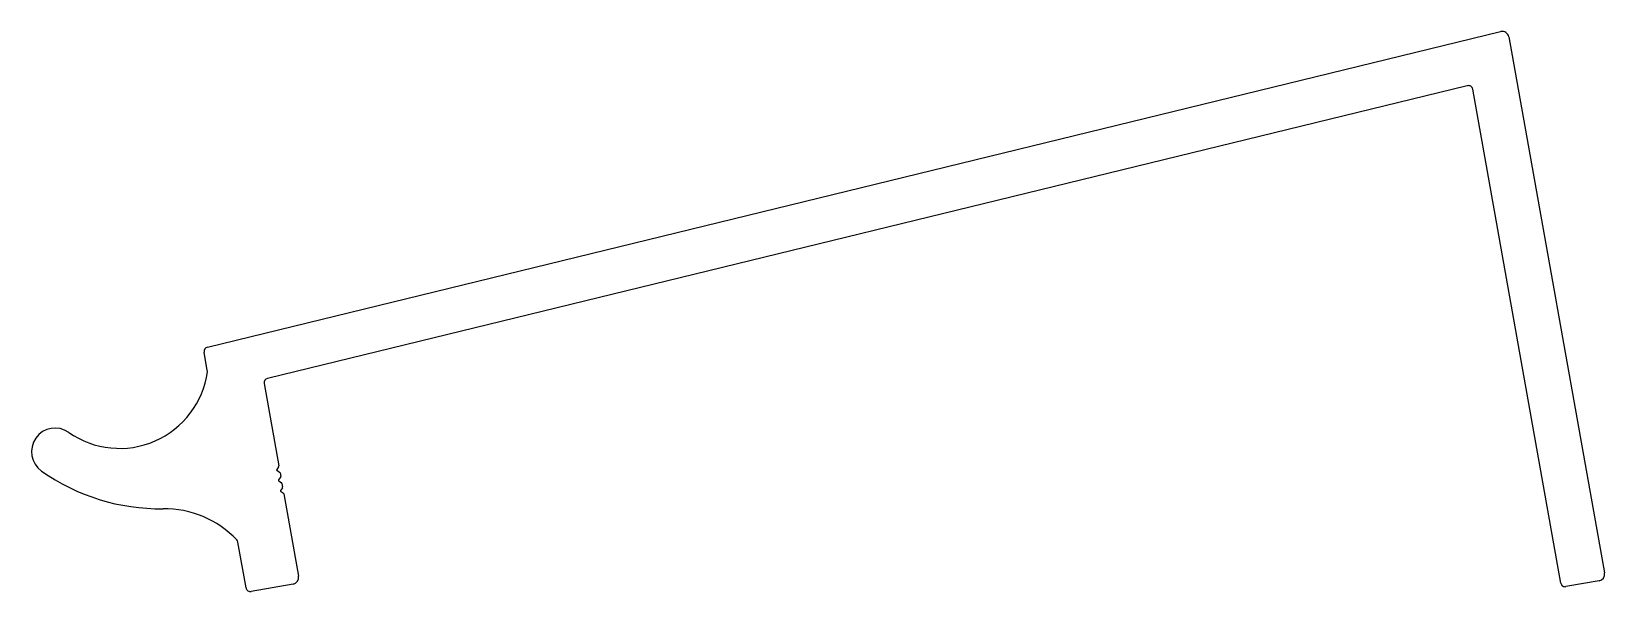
# Model space of a CAD drawing. Header units: inches. Extents: x -49.4 to 39.9, y -0.7 to 31.2.
import ezdxf

# ---------------------------------------------------------------- set-up
doc = ezdxf.new("R2010")
doc.units = ezdxf.units.IN
doc.header["$MEASUREMENT"] = 0

msp = doc.modelspace()

# ---------------------------------------------------------------- linework, layer by layer
at = {"color": 7, "linetype": 'Continuous'}
for p, q in [((-39.427, 13.204), (34.047, 31.14)), ((34.513, 30.836), (39.943, 0.354)), ((32.153, 28.063), (-36.013, 11.422)), ((37.464, -0.217), (32.463, 27.86)), ((-39.432, 11.876), (-39.616, 12.912)), ((-36.203, 11.131), (-35.369, 6.447)), ((-35.379, 6.4), (-35.489, 6.242)), ((-35.482, 6.199), (-35.324, 6.088)), ((-35.272, 5.802), (-35.383, 5.643)), ((-35.375, 5.6), (-35.217, 5.49)), ((-35.298, 6.048), (-35.262, 5.848)), ((-35.191, 5.449), (-35.156, 5.25)), ((-35.166, 5.203), (-35.276, 5.045)), ((-35.268, 5.001), (-35.11, 4.891)), ((-35.084, 4.851), (-34.25, 0.167)), ((-37.229, -0.493), (-37.692, 2.108)), ((-34.558, -0.275), (-36.934, -0.698)), ((39.634, -0.088), (37.759, -0.422))]:
    msp.add_line(p, q, dxfattribs=at)
for centre, radius, start, end in [((34.138, 30.77), 0.381, 10.1, 103.71852), ((32.213, 27.816), 0.254, 10.1, 103.71852), ((-39.366, 12.957), 0.254, 103.71852, 190.1), ((-44.414, 12.469), 5.029, 234.94403, 352.33331), ((-39.682, 11.832), 0.254, 352.33331, 10.1), ((-35.953, 11.175), 0.254, 103.71852, 190.1), ((-48.076, 7.25), 1.346, 54.94403, 234.83304), ((-35.43, 6.436), 0.0625, 325.1, 10.1), ((-42.093, 15.742), 11.735, 234.83304, 270.72774), ((-35.464, 6.224), 0.0313, 145.1, 235.1), ((-35.357, 5.626), 0.0313, 145.1, 235.1), ((-35.359, 6.037), 0.0625, 10.1, 55.1), ((-35.324, 5.837), 0.0625, 325.1, 10.1), ((-35.253, 5.438), 0.0625, 10.1, 55.1), ((-35.251, 5.027), 0.0313, 145.1, 235.1), ((-35.217, 5.239), 0.0625, 325.1, 10.1), ((-35.146, 4.84), 0.0625, 10.1, 55.1), ((-41.872, -1.655), 5.664, 43.41321, 90.72774), ((-37.942, 2.063), 0.254, 10.1, 43.41321), ((-34.625, 0.1), 0.381, 280.1, 10.1), ((39.568, 0.287), 0.381, 280.1, 10.1), ((-36.979, -0.448), 0.254, 190.1, 280.1), ((37.714, -0.172), 0.254, 190.1, 280.1)]:
    msp.add_arc(centre, radius, start, end, dxfattribs=at)

doc.saveas('drawing.dxf')
